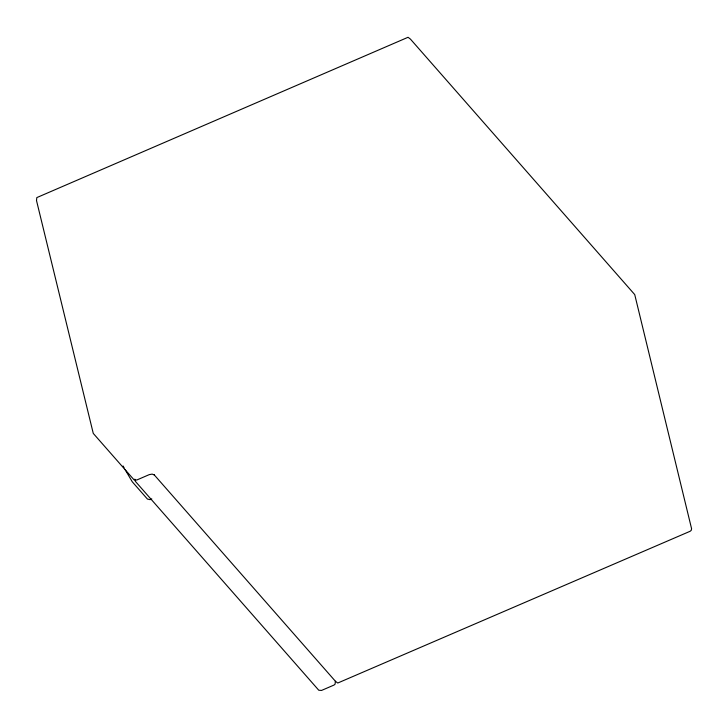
<?xml version="1.0" encoding="UTF-8"?>
<svg xmlns="http://www.w3.org/2000/svg" width="728" height="728" viewBox="0 0 728 728"><rect width="100%" height="100%" fill="white"/><g stroke="black" fill="none" stroke-linecap="round" stroke-linejoin="round"><path stroke-width="1.09" d="M151.797 498.926L150.095 499.663L147.429 499.062L132.278 481.809L125.125 469.651M154.345 474.993L152.179 474.11L149.267 474.62L136.8 480.007L134.016 479.807L93.266 433.406L36.509 200.573L36.81 197.597L408.053 37.283L410.428 39.103L634.734 294.594L691.6 528.783L691.19 530.403L690.117 531.276L337.746 683.028L335.371 681.208L153.908 474.501M123.078 465.984L124.097 467.813M134.817 479.133L135.353 481.335L318.764 690.235L321.539 690.435L334.006 685.057L335.08 684.184L335.371 681.208"/></g></svg>
